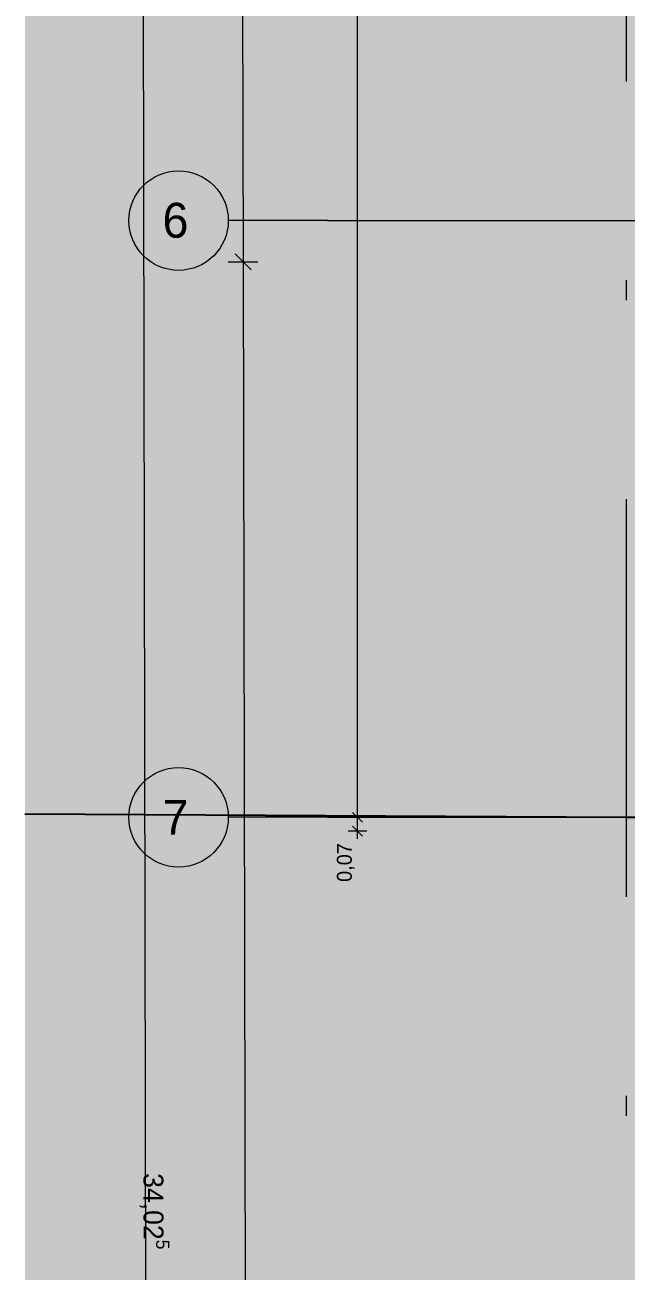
# Model space of a CAD drawing. Header units: metres. Extents: x -3 to 171, y -23 to 41.
# Drawn here: x -3.02 to 0, y -17.28 to -11.02 of the extents above; entities that cross this region are included whole.
import ezdxf

# ---------------------------------------------------------------- set-up
doc = ezdxf.new("R2010")
doc.units = ezdxf.units.M
doc.header["$MEASUREMENT"] = 0
doc.linetypes.add('Achse', pattern=[0.004, 0.002, -0.001, 0, -0.001])
doc.linetypes.add('Baufluchtlinie', pattern=[0.013, 0.008, -0.005])
for name, color, linetype in [('6._Dach PP STG1_1_000 Achsraster', 7, 'Continuous'), ('6._Dach PP STG1_1_725 Nachbarbebauung', 7, 'Continuous'), ('6._Dach PP STG1_1_950 Polierplan Bemaßung', 7, 'Continuous'), ('6._Dach PP STG1_1_Neubau_840 Baulinien', 7, 'Continuous')]:
    doc.layers.add(name, color=color, linetype=linetype)
doc.styles.add('ERSTELLTER_STIL_2', font='')
doc.styles.get('ERSTELLTER_STIL_2').set_extended_font_data('Eurostile')

msp = doc.modelspace()

# ---------------------------------------------------------------- hatches: boundary and pattern name
at = {"layer": '6._Dach PP STG1_1_725 Nachbarbebauung', "linetype": 'Continuous', "lineweight": 0, "true_color": 0x1f1f1f}
msp.add_hatch(color=250, dxfattribs=at).paths.add_polyline_path([(-3.0225, -22.5231), (0.0585, -22.5231), (0.0528, -14.1947), (0.0564, -12.2031), (0.0099, -2.0785), (-3.0225, -2.0701)])

# ---------------------------------------------------------------- linework, layer by layer
at = {"layer": '6._Dach PP STG1_1_000 Achsraster', "color": 5, "linetype": 'Achse', "lineweight": 0, "ltscale": 1000}
for p, q in [((0, 3), (0, -22.5231)), ((-1.5, -12), (-2, -12)), ((-1.5, -12), (21, -12)), ((-1.5, -15), (-2, -15)), ((-1.5, -15), (21, -15))]:
    msp.add_line(p, q, dxfattribs=at)
at = {"layer": '6._Dach PP STG1_1_000 Achsraster', "color": 5, "linetype": 'Continuous', "lineweight": 0, "ltscale": 1000}
for centre in [(-2.25, -12), (-2.25, -15)]:
    msp.add_circle(centre, 0.25, dxfattribs=at)
at = {"layer": '6._Dach PP STG1_1_000 Achsraster', "color": 5, "linetype": 'Achse', "lineweight": 0, "ltscale": 1000}
for p in [(-1.5, -12), (-1.5, -12), (-1.5, -15), (-1.5, -15)]:
    msp.add_point(p, dxfattribs=at)
at = {"layer": '6._Dach PP STG1_1_950 Polierplan Bemaßung', "color": 1, "linetype": 'Continuous', "lineweight": 13, "ltscale": 1000, "true_color": 0xfb0106}
for p, q in [((-2.4497, -0.005), (-2.4057, -22.5231)), ((-1.9497, -0.004), (-1.9258, -12.207)), ((-2.0008, -12.2071), (-1.8508, -12.2068)), ((-1.8858, -12.2469), (-1.9659, -12.167)), ((-1.9258, -12.207), (-1.9057, -22.5231))]:
    msp.add_line(p, q, dxfattribs=at)
at = {"layer": '6._Dach PP STG1_1_950 Polierplan Bemaßung', "color": 7, "linetype": 'Continuous', "lineweight": 13, "ltscale": 1000}
for p, q in [((-1.35, -15), (-1.35, 0)), ((-1.3031, -15), (-1.3969, -15)), ((-1.375, -14.975), (-1.325, -15.025)), ((-1.35, -15.07), (-1.35, -15)), ((-1.3031, -15.07), (-1.3969, -15.07)), ((-1.375, -15.045), (-1.325, -15.095)), ((-1.35, -15.1075), (-1.35, -15.07))]:
    msp.add_line(p, q, dxfattribs=at)
at = {"layer": '6._Dach PP STG1_1_Neubau_840 Baulinien', "color": 1, "linetype": 'Baufluchtlinie', "lineweight": 25, "ltscale": 1000, "true_color": 0xfb0106, "flags": 128}
msp.add_lwpolyline([(-3.0225, -14.9829), (0, -15), (18.9876, -15.0005), (22.9775, -15.0038)], dxfattribs=at)

# ---------------------------------------------------------------- texts
at = {"layer": '6._Dach PP STG1_1_000 Achsraster', "color": 5, "linetype": 'Continuous', "lineweight": 0, "char_height": 0.175, "attachment_point": 1, "style": 'ERSTELLTER_STIL_2'}
for s, insert in [('\\A1;{\\pql;\\pt0;\\fEurostile|b0|i0|c0|p0;\\W1.000000;6}', (-2.3305, -11.9107)), ('\\A1;{\\pql;\\pt0;\\fEurostile|b0|i0|c0|p0;\\W1.000000;7}', (-2.3305, -14.9125))]:
    msp.add_mtext(s, dxfattribs=dict(at, insert=insert))
at = {"layer": '6._Dach PP STG1_1_950 Polierplan Bemaßung', "color": 7, "linetype": 'Continuous', "lineweight": 13, "insert": (-1.365, -15.3248), "char_height": 0.075, "width": 0.22978, "attachment_point": 7, "rotation": 90, "style": 'ERSTELLTER_STIL_2'}
msp.add_mtext('\\A1;{\\pql;\\fEurostile|b0|i0|c0|p0;\\W1.000000;0,07}', dxfattribs=at)
at = {"layer": '6._Dach PP STG1_1_950 Polierplan Bemaßung', "color": 1, "linetype": 'Continuous', "lineweight": 13, "true_color": 0xfb0106, "insert": (-2.4558, -16.7889), "char_height": 0.1, "attachment_point": 7, "rotation": 270.11192, "style": 'ERSTELLTER_STIL_2'}
msp.add_mtext('\\A1;{\\pql;\\fEurostile|b0|i0|c0|p0;\\W1.000000;34,02\\fEurostile|b0|i0|c0|p0;\\W1.000000;\\A1{\\H.66x;\\S5^  ;}}', dxfattribs=at)

doc.saveas('drawing.dxf')
